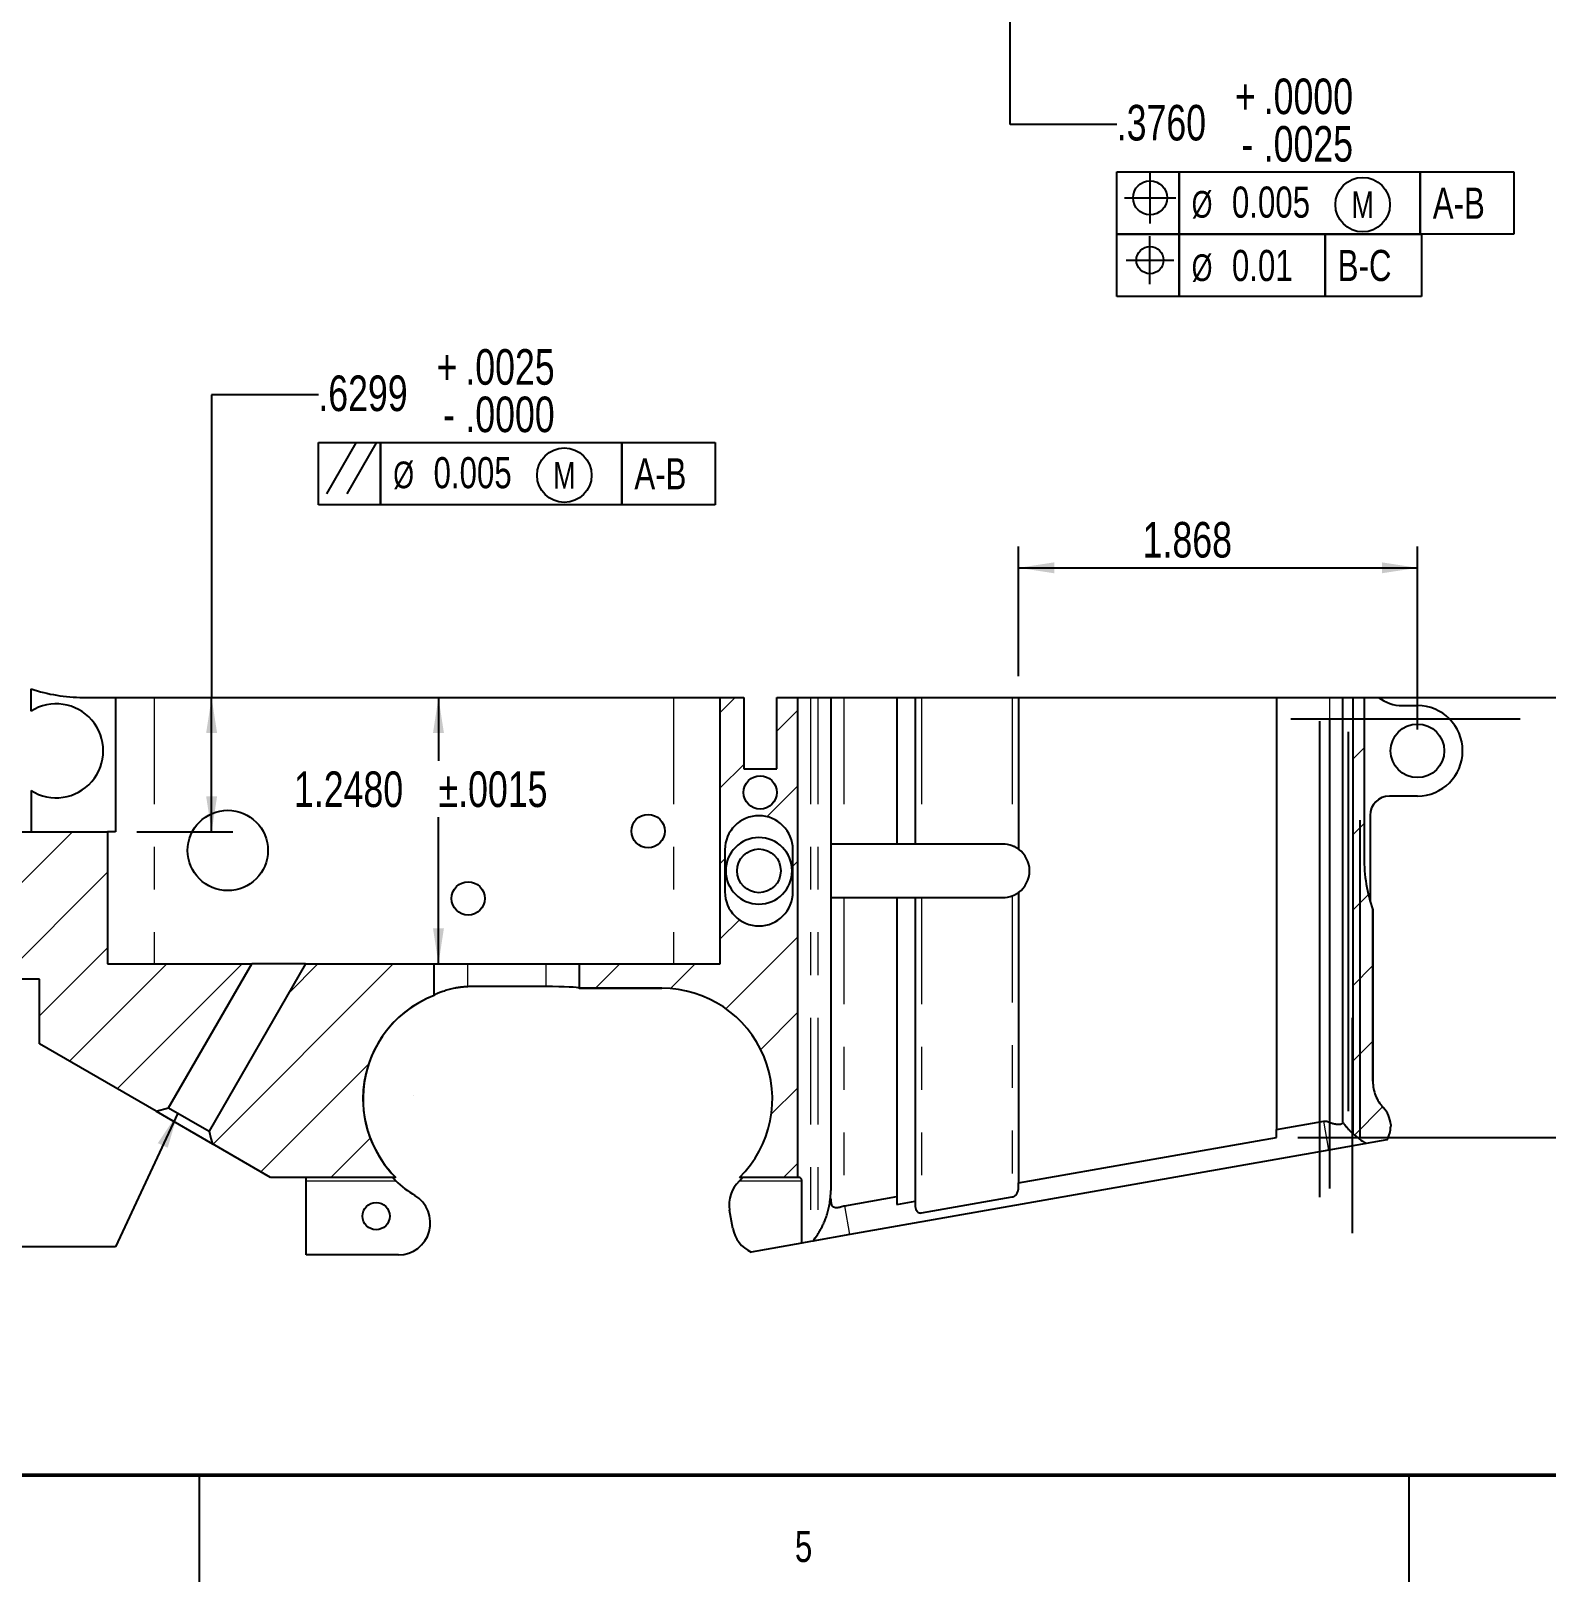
# Model space of a CAD drawing. Header units: inches. Extents: x 0.2 to 16.8, y 0.2 to 10.8.
# Drawn here: x 2.44 to 5.99, y 0.25 to 3.882 of the extents above; entities that cross this region are included whole.
import ezdxf

# ---------------------------------------------------------------- set-up
doc = ezdxf.new("R2010")
doc.units = ezdxf.units.IN
doc.header["$MEASUREMENT"] = 0
doc.linetypes.add('PHANTOM', pattern=[0.5, 0.25, -0.05, 0.05, -0.05, 0.05, -0.05])
doc.layers.add('FORMAT', color=7, linetype='Continuous')
doc.styles.add('SLDTEXTSTYLE0', font='TXT', dxfattribs={"width": 0.75})
doc.dimstyles.new('SLDDIMSTYLE11', dxfattribs={"dimtxt": 0.083333, "dimasz": 0.083333, "dimexe": 0, "dimexo": 0.0625, "dimgap": 0.020833, "dimtad": 0, "dimtih": 1, "dimtoh": 1, "dimdec": 3, "dimlfac": 2, "dimrnd": 1e-09, "dimzin": 12, "dimdsep": 46, "dimtxsty": 'SLDTEXTSTYLE0', "dimsah": 1, "dimcen": 0, "dimadec": 0, "dimazin": 3, "dimtfac": 1, "dimtdec": 3, "dimtofl": 0, "dimtmove": 0, "dimatfit": 3, "dimfxl": 1, "dimfrac": 2, "dimtolj": 1, "dimtzin": 12, "dimarcsym": 0})
doc.dimstyles.new('SLDDIMSTYLE17', dxfattribs={"dimtxt": 0.083333, "dimasz": 0.083333, "dimexe": 0, "dimexo": 0.0625, "dimgap": 0.020833, "dimtad": 2, "dimdec": 3, "dimlfac": 2, "dimrnd": 1e-09, "dimzin": 12, "dimdsep": 46, "dimtxsty": 'SLDTEXTSTYLE0', "dimsah": 1, "dimcen": 0.09, "dimadec": 0, "dimazin": 3, "dimtfac": 1, "dimtdec": 3, "dimtofl": 0, "dimtmove": 0, "dimatfit": 3, "dimfxl": 1, "dimfrac": 2, "dimtolj": 1, "dimtzin": 12, "dimarcsym": 0})
doc.dimstyles.new('SLDDIMSTYLE30', dxfattribs={"dimtxt": 0.083333, "dimasz": 0.083333, "dimexe": 0, "dimexo": 0.0625, "dimgap": 0.020833, "dimtad": 0, "dimtih": 1, "dimtoh": 1, "dimdec": 4, "dimlfac": 2, "dimrnd": 1e-09, "dimzin": 4, "dimdsep": 46, "dimtxsty": 'SLDTEXTSTYLE0', "dimsah": 1, "dimcen": 0.09, "dimadec": 0, "dimazin": 1, "dimtol": 1, "dimtm": 0.0025, "dimtfac": 1, "dimtdec": 4, "dimtmove": 0, "dimatfit": 0, "dimfxl": 1, "dimfrac": 2, "dimtolj": 1, "dimtzin": 4, "dimarcsym": 0})
doc.dimstyles.new('SLDDIMSTYLE32', dxfattribs={"dimtxt": 0.083333, "dimasz": 0.083333, "dimexe": 0, "dimexo": 0.0625, "dimgap": 0.020833, "dimtad": 2, "dimdec": 3, "dimlfac": 2, "dimrnd": 1e-09, "dimzin": 4, "dimdsep": 46, "dimtxsty": 'SLDTEXTSTYLE0', "dimsah": 1, "dimcen": 0.09, "dimadec": 0, "dimazin": 1, "dimtol": 1, "dimtp": 0.005, "dimtfac": 1, "dimtdec": 3, "dimtofl": 0, "dimtmove": 0, "dimatfit": 3, "dimfxl": 1, "dimfrac": 2, "dimtolj": 1, "dimtzin": 4, "dimarcsym": 0})
doc.dimstyles.new('SLDDIMSTYLE34', dxfattribs={"dimtxt": 0.083333, "dimasz": 0.083333, "dimexe": 0, "dimexo": 0.0625, "dimgap": 0.020833, "dimtad": 0, "dimtih": 1, "dimtoh": 1, "dimdec": 4, "dimlfac": 2, "dimrnd": 1e-09, "dimzin": 4, "dimdsep": 46, "dimtxsty": 'SLDTEXTSTYLE0', "dimsah": 1, "dimcen": 0.09, "dimadec": 0, "dimazin": 1, "dimtol": 1, "dimtp": 0.0015, "dimtm": 0.0015, "dimtfac": 1, "dimtdec": 4, "dimtofl": 0, "dimtmove": 0, "dimatfit": 3, "dimfxl": 1, "dimfrac": 2, "dimtolj": 1, "dimarcsym": 0})
doc.dimstyles.new('SLDDIMSTYLE36', dxfattribs={"dimtxt": 0.083333, "dimasz": 0.083333, "dimexe": 0, "dimexo": 0.0625, "dimgap": 0.020833, "dimtad": 0, "dimtih": 1, "dimtoh": 1, "dimdec": 4, "dimlfac": 2, "dimrnd": 1e-09, "dimzin": 12, "dimdsep": 46, "dimtxsty": 'SLDTEXTSTYLE0', "dimsah": 1, "dimcen": 0.09, "dimadec": 0, "dimazin": 3, "dimtol": 1, "dimtp": 0.0025, "dimtfac": 1, "dimtdec": 4, "dimtofl": 0, "dimtmove": 0, "dimatfit": 3, "dimfxl": 1, "dimfrac": 2, "dimtolj": 1, "dimtzin": 4, "dimarcsym": 0})

# ---------------------------------------------------------------- blocks, each defined once
blk = doc.blocks.new('_D_40')
at = {"layer": 'FORMAT'}
for p, q in [((4.7327, 4.1813), (4.7327, 4.3693)), ((4.7327, 3.663), (4.7327, 4.1813)), ((4.9827, 3.663), (4.7327, 3.663))]:
    blk.add_line(p, q, dxfattribs=at)
for points in [[(4.7327, 4.3693), (4.7199, 4.286), (4.7456, 4.286)], [(4.7327, 4.1813), (4.7456, 4.2647), (4.7199, 4.2647)]]:
    blk.add_solid(points, dxfattribs=at)
at = {"layer": 'FORMAT', "attachment_point": 1, "style": 'SLDTEXTSTYLE0'}
for s, insert, char_height in [('+', (5.2597, 3.7705), 0.0833), ('.0000', (5.327, 3.7705), 0.08333), ('.3760', (4.9827, 3.7088), 0.08333), ('.0025', (5.327, 3.6593), 0.08333), ('-', (5.2749, 3.6593), 0.0833)]:
    blk.add_mtext(s, dxfattribs=dict(at, insert=insert, char_height=char_height))
blk = doc.blocks.new('SW_SYMBOL_GTOL_POSI')
at = {"layer": 'FORMAT', "color": 0}
for p, q in [((29.5, -9.8), (29.5, 49.2)), ((0, 19.7), (59.1, 19.7))]:
    blk.add_line(p, q, dxfattribs=at)
blk.add_circle((29.5, 19.7), 19.7, dxfattribs=at)
blk = doc.blocks.new('SW_SYMBOL_CL_M')
at = {"layer": 'FORMAT', "color": 0}
blk.add_circle((31.5, 19.7), 31.5, dxfattribs=at)
at = {"layer": 'FORMAT', "color": 0, "insert": (31.5, 19.7), "char_height": 30.8, "attachment_point": 5, "style": 'SLDTEXTSTYLE0'}
blk.add_mtext('M', dxfattribs=at)
blk = doc.blocks.new('SW_SYMBOL_IGTOL_POSI')
at = {"layer": 'FORMAT', "color": 0}
for p, q in [((27.6, -7.9), (27.6, 47.2)), ((0, 19.7), (55.1, 19.7))]:
    blk.add_line(p, q, dxfattribs=at)
blk.add_circle((27.6, 19.7), 15.7, dxfattribs=at)
blk = doc.blocks.new('SW_GTOL_12')
at = {"layer": 'FORMAT', "color": 0}
for p, q in [((-0.0182, -0.0365), (-0.0182, 0.1094)), ((-0.0182, 0.1094), (0.1276, 0.1094)), ((0.1276, 0.1094), (0.1276, -0.0365)), ((0.1276, -0.0365), (0.1276, 0.1094)), ((0.1276, 0.1094), (0.6923, 0.1094)), ((0.6923, 0.1094), (0.6923, -0.0365)), ((0.6923, -0.0365), (0.6923, 0.1094)), ((0.6923, 0.1094), (0.9114, 0.1094)), ((0.9114, 0.1094), (0.9114, -0.0365)), ((0.1276, -0.0365), (-0.0182, -0.0365)), ((-0.0182, -0.1823), (-0.0182, -0.0365)), ((-0.0182, -0.0365), (0.1276, -0.0365)), ((0.6923, -0.0365), (0.1276, -0.0365)), ((0.1276, -0.0365), (0.1276, -0.1823)), ((0.1276, -0.1823), (0.1276, -0.0365)), ((0.1276, -0.0365), (0.4696, -0.0365)), ((0.4696, -0.0365), (0.4696, -0.1823)), ((0.4696, -0.1823), (0.4696, -0.0365)), ((0.4696, -0.0365), (0.6958, -0.0365)), ((0.9114, -0.0365), (0.6923, -0.0365)), ((0.6958, -0.0365), (0.6958, -0.1823)), ((0.1276, -0.1823), (-0.0182, -0.1823)), ((0.4696, -0.1823), (0.1276, -0.1823)), ((0.6958, -0.1823), (0.4696, -0.1823))]:
    blk.add_line(p, q, dxfattribs=at)
at = {"layer": 'FORMAT', "color": 0, "xscale": 0.0020277832, "yscale": 0.0020277832, "zscale": 0.0020277832}
for name, p in [('SW_SYMBOL_GTOL_POSI', (0, 0.0087)), ('SW_SYMBOL_CL_M', (0.4939, -0.0072)), ('SW_SYMBOL_IGTOL_POSI', (0.0036, -0.1372))]:
    blk.add_blockref(name, p, dxfattribs=at)
at = {"layer": 'FORMAT', "color": 0, "attachment_point": 1, "style": 'SLDTEXTSTYLE0'}
for s, insert, char_height in [('0.005', (0.2515, 0.0751), 0.07292), ('%%c', (0.1572, 0.0647), 0.0625), ('A-B', (0.7219, 0.0725), 0.07292), ('0.01', (0.2515, -0.0733), 0.07292), ('B-C', (0.4992, -0.0733), 0.07292), ('%%c', (0.1572, -0.0837), 0.0625)]:
    blk.add_mtext(s, dxfattribs=dict(at, insert=insert, char_height=char_height))
blk = doc.blocks.new('_D_44')
at = {"layer": 'FORMAT'}
for p, q in [((5.5312, 2.3213), (6.3015, 2.3213)), ((6.2515, 2.3213), (6.2515, 1.2911)), ((5.4072, 1.2911), (6.3015, 1.2911))]:
    blk.add_line(p, q, dxfattribs=at)
for points in [[(6.2515, 2.3213), (6.2387, 2.2379), (6.2643, 2.2379)], [(6.2515, 1.2911), (6.2643, 1.3745), (6.2387, 1.3745)]]:
    blk.add_solid(points, dxfattribs=at)
at = {"layer": 'FORMAT', "attachment_point": 1, "rotation": 90, "style": 'SLDTEXTSTYLE0'}
for s, insert, char_height in [('.005', (6.033, 2.0218), 0.08333), ('.000', (6.1441, 2.0218), 0.08333), ('+', (6.033, 1.9546), 0.0833), ('-', (6.1441, 1.9698), 0.0833), ('2.060', (6.0946, 1.6776), 0.08333)]:
    blk.add_mtext(s, dxfattribs=dict(at, insert=insert, char_height=char_height))
blk = doc.blocks.new('_D_45')
at = {"layer": 'FORMAT'}
for p, q in [((4.7529, 2.3713), (4.7529, 2.6748)), ((5.6869, 2.2463), (5.6869, 2.6748)), ((4.7529, 2.6248), (5.6869, 2.6248))]:
    blk.add_line(p, q, dxfattribs=at)
for points in [[(4.7529, 2.6248), (4.8362, 2.612), (4.8362, 2.6376)], [(5.6869, 2.6248), (5.6036, 2.6376), (5.6036, 2.612)]]:
    blk.add_solid(points, dxfattribs=at)
at = {"layer": 'FORMAT', "insert": (5.0435, 2.7322), "char_height": 0.08333, "attachment_point": 1, "style": 'SLDTEXTSTYLE0'}
blk.add_mtext('1.868', dxfattribs=at)
blk = doc.blocks.new('_D_47')
at = {"layer": 'FORMAT'}
for p, q in [((3.3941, 2.3213), (3.3941, 2.173)), ((3.3941, 1.6973), (3.3941, 2.0406))]:
    blk.add_line(p, q, dxfattribs=at)
for points in [[(3.3941, 2.3213), (3.3813, 2.2379), (3.4069, 2.2379)], [(3.3941, 1.6973), (3.4069, 1.7806), (3.3813, 1.7806)]]:
    blk.add_solid(points, dxfattribs=at)
at = {"layer": 'FORMAT', "char_height": 0.08333, "attachment_point": 1, "style": 'SLDTEXTSTYLE0'}
for s, insert in [('1.2480', (3.0558, 2.148)), ('±.0015', (3.3944, 2.148))]:
    blk.add_mtext(s, dxfattribs=dict(at, insert=insert))
blk = doc.blocks.new('_D_49')
at = {"layer": 'FORMAT'}
for p, q in [((3.1128, 3.0295), (2.8628, 3.0295)), ((2.8628, 3.0295), (2.8628, 2.3213)), ((2.8628, 2.0063), (2.8628, 2.3213)), ((2.6876, 2.0063), (2.9128, 2.0063))]:
    blk.add_line(p, q, dxfattribs=at)
for points in [[(2.8628, 2.3213), (2.85, 2.2379), (2.8756, 2.2379)], [(2.8628, 2.0063), (2.8756, 2.0896), (2.85, 2.0896)]]:
    blk.add_solid(points, dxfattribs=at)
at = {"layer": 'FORMAT', "attachment_point": 1, "style": 'SLDTEXTSTYLE0'}
for s, insert, char_height in [('+', (3.3898, 3.1369), 0.0833), ('.0025', (3.4571, 3.1369), 0.08333), ('.6299', (3.1128, 3.0752), 0.08333), ('.0000', (3.4571, 3.0258), 0.08333), ('-', (3.405, 3.0258), 0.0833)]:
    blk.add_mtext(s, dxfattribs=dict(at, insert=insert, char_height=char_height))
blk = doc.blocks.new('SW_SYMBOL_HOLE_DEPTH')
at = {"layer": 'FORMAT', "color": 0}
for p, q in [((0, 34.4), (31.5, 34.4)), ((15.7, 34.4), (15.7, 3)), ((3.9, 21.9), (15.7, 3)), ((27.6, 21.9), (15.7, 3))]:
    blk.add_line(p, q, dxfattribs=at)
blk = doc.blocks.new('SW_SYMBOL_HOLE_SINK')
at = {"layer": 'FORMAT', "color": 0}
for p, q in [((0, 34.4), (31.5, 3)), ((31.5, 3), (63, 34.4))]:
    blk.add_line(p, q, dxfattribs=at)
blk = doc.blocks.new('_D_50')
at = {"layer": 'FORMAT'}
for p, q in [((2.7836, 1.3477), (2.6376, 1.0351)), ((2.6376, 1.0351), (2.1678, 1.0351))]:
    blk.add_line(p, q, dxfattribs=at)
blk.add_solid([(2.7836, 1.3477), (2.7367, 1.2776), (2.76, 1.2668)], dxfattribs=at)
at = {"layer": 'FORMAT', "xscale": 0.0027037109, "yscale": 0.0027037109, "zscale": 0.0027037109}
for name, p in [('SW_SYMBOL_HOLE_DEPTH', (1.74, 0.9804)), ('SW_SYMBOL_HOLE_SINK', (0.8562, 0.848))]:
    blk.add_blockref(name, p, dxfattribs=at)
at = {"layer": 'FORMAT', "attachment_point": 1, "style": 'SLDTEXTSTYLE0'}
for s, insert, char_height in [('%%c', (1.1654, 1.2087), 0.08333), ('.214 THRU ALL', (1.3224, 1.2087), 0.083333), ('1/4-28 UNF', (1.1073, 1.0763), 0.08333), ('.500', (1.8904, 1.0763), 0.08333), ('%%c', (1.0813, 0.9439), 0.08333), ('.305 X 90°, NEAR SIDE', (1.2384, 0.9439), 0.083333)]:
    blk.add_mtext(s, dxfattribs=dict(at, insert=insert, char_height=char_height))
blk = doc.blocks.new('SW_SYMBOL_GTOL_PARA')
at = {"layer": 'FORMAT', "color": 0}
for p, q in [((0, -9.8), (34.1, 49.2)), ((23.6, -9.8), (57.7, 49.2))]:
    blk.add_line(p, q, dxfattribs=at)
blk = doc.blocks.new('SW_GTOL_14')
at = {"layer": 'FORMAT', "color": 0}
for p, q in [((-0.0195, -0.0365), (-0.0195, 0.1094)), ((-0.0195, 0.1094), (0.1264, 0.1094)), ((0.1264, 0.1094), (0.1264, -0.0365)), ((0.1264, -0.0365), (0.1264, 0.1094)), ((0.1264, 0.1094), (0.691, 0.1094)), ((0.691, 0.1094), (0.691, -0.0365)), ((0.691, -0.0365), (0.691, 0.1094)), ((0.691, 0.1094), (0.9102, 0.1094)), ((0.9102, 0.1094), (0.9102, -0.0365)), ((0.1264, -0.0365), (-0.0195, -0.0365)), ((0.691, -0.0365), (0.1264, -0.0365)), ((0.9102, -0.0365), (0.691, -0.0365))]:
    blk.add_line(p, q, dxfattribs=at)
at = {"layer": 'FORMAT', "color": 0, "xscale": 0.0020277832, "yscale": 0.0020277832, "zscale": 0.0020277832}
for name, p in [('SW_SYMBOL_GTOL_PARA', (0, 0.0087)), ('SW_SYMBOL_CL_M', (0.4927, -0.0072))]:
    blk.add_blockref(name, p, dxfattribs=at)
at = {"layer": 'FORMAT', "color": 0, "attachment_point": 1, "style": 'SLDTEXTSTYLE0'}
for s, insert, char_height in [('0.005', (0.2503, 0.0751), 0.07292), ('%%c', (0.1559, 0.0647), 0.0625), ('A-B', (0.7206, 0.0725), 0.07292)]:
    blk.add_mtext(s, dxfattribs=dict(at, insert=insert, char_height=char_height))

msp = doc.modelspace()

# ---------------------------------------------------------------- hatches: boundary and pattern name
at = {"layer": 'FORMAT', "linetype": 'Continuous', "lineweight": 18}
h = msp.add_hatch(dxfattribs=at)
h.set_pattern_fill('ANSI31', color=256, style=0)
edge = h.paths.add_edge_path(flags=0)
edge.add_line((2.034948, 2.260741), (2.035342, 2.260741))
edge.add_spline(control_points=[(2.035342, 2.260741), (2.039708, 2.253474), (2.044074, 2.246207), (2.048441, 2.23894), (2.05838, 2.222398), (2.068319, 2.205855), (2.078258, 2.189313), (2.083395, 2.180763), (2.088532, 2.172213), (2.093667, 2.163663), (2.096322, 2.159244), (2.098976, 2.154824), (2.101629, 2.150403), (2.103, 2.148118), (2.104372, 2.145832), (2.105739, 2.143544), (2.106447, 2.142359), (2.107155, 2.141174), (2.107856, 2.139985), (2.10822, 2.139367), (2.108584, 2.138748), (2.108934, 2.138121), (2.10912, 2.137789), (2.109304, 2.137456), (2.109461, 2.13711), (2.109512, 2.136999), (2.10956, 2.136886), (2.1096, 2.136771)], knot_values=[0.01540988, 0.01540988, 0.01540988, 0.01540988, 0.01670194, 0.01670194, 0.01670194, 0.01964304, 0.01964304, 0.01964304, 0.0211631, 0.0211631, 0.0211631, 0.02194878, 0.02194878, 0.02194878, 0.02235503, 0.02235503, 0.02235503, 0.02256535, 0.02256535, 0.02256535, 0.02267476, 0.02267476, 0.02267476, 0.02273273, 0.02273273, 0.02273273, 0.02275133, 0.02275133, 0.02275133, 0.02275133], weights=[1, 1, 1, 1, 1, 1, 1, 1, 1, 1, 1, 1, 1, 1, 1, 1, 1, 1, 1, 1, 1, 1, 1, 1, 1, 1, 1, 1], degree=3, periodic=0)
edge.add_spline(control_points=[(2.1096, 2.136771), (2.10963, 2.136686), (2.109655, 2.136598), (2.109674, 2.136509), (2.109706, 2.136355), (2.109711, 2.136192), (2.109687, 2.136036), (2.109643, 2.13575), (2.10952, 2.135478), (2.109393, 2.135217), (2.108831, 2.134056), (2.108139, 2.132963), (2.107482, 2.131853), (2.104859, 2.127424), (2.102199, 2.123017), (2.09955, 2.118604), (2.088953, 2.100952), (2.078346, 2.083305), (2.067742, 2.065656), (2.056942, 2.047681), (2.046142, 2.029705), (2.035342, 2.01173)], knot_values=[0.02275133, 0.02275133, 0.02275133, 0.02275133, 0.02276518, 0.02276518, 0.02276518, 0.02278941, 0.02278941, 0.02278941, 0.02283412, 0.02283412, 0.02283412, 0.02303206, 0.02303206, 0.02303206, 0.02382199, 0.02382199, 0.02382199, 0.02698169, 0.02698169, 0.02698169, 0.03019992, 0.03019992, 0.03019992, 0.03019992], weights=[1, 1, 1, 1, 1, 1, 1, 1, 1, 1, 1, 1, 1, 1, 1, 1, 1, 1, 1, 1, 1, 1], degree=3, periodic=0)
edge.add_line((2.035342, 2.01173), (2.034948, 2.01173))
edge.add_line((2.034948, 2.01173), (2.034948, 2.010488))
edge.add_line((2.034948, 2.010488), (1.947448, 2.010488))
edge.add_spline(control_points=[(1.947448, 2.010488), (1.943281, 2.006321), (1.939114, 2.002154), (1.934948, 1.997988)], knot_values=[0.03086857, 0.03086857, 0.03086857, 0.03086857, 0.03176831, 0.03176831, 0.03176831, 0.03176831], weights=[1, 1, 1, 1], degree=3, periodic=0)
edge.add_line((1.934948, 1.997988), (1.934948, 1.940371))
edge.add_line((1.934948, 1.940371), (1.987029, 1.940371))
edge.add_arc((1.987029, 1.56537), 0.375001, 14.904987, 90, ccw=False)
edge.add_line((2.349413, 1.661826), (2.459554, 1.661826))
edge.add_line((2.459554, 1.661826), (2.459554, 1.509819))
edge.add_line((2.459554, 1.509819), (2.732619, 1.352165))
edge.add_spline(control_points=[(2.732619, 1.352165), (2.742466, 1.354803), (2.752313, 1.357441), (2.76216, 1.360079)], knot_values=[0.00494214, 0.00494214, 0.00494214, 0.00494214, 0.00649571, 0.00649571, 0.00649571, 0.00649571], weights=[1, 1, 1, 1], degree=3, periodic=0)
edge.add_line((2.76216, 1.360079), (2.956831, 1.697259))
edge.add_line((2.956831, 1.697259), (2.619003, 1.697259))
edge.add_line((2.619003, 1.697259), (2.619003, 2.006314))
edge.add_line((2.619003, 2.006314), (2.298137, 2.006314))
edge.add_line((2.298137, 2.006314), (2.298137, 2.354987))
edge.add_line((2.298137, 2.354987), (2.281445, 2.354987))
edge.add_line((2.281445, 2.354987), (2.24367, 1.995562))
edge.add_spline(control_points=[(2.24367, 1.995562), (2.23765, 1.992882), (2.231629, 1.990201), (2.225608, 1.987521), (2.217318, 1.983831), (2.209027, 1.98014), (2.200737, 1.976451), (2.196637, 1.974627), (2.192537, 1.972803), (2.188437, 1.970982), (2.186408, 1.970081), (2.184379, 1.969179), (2.182347, 1.968284), (2.181339, 1.96784), (2.180332, 1.967396), (2.179319, 1.966964), (2.178812, 1.966748), (2.178304, 1.966531), (2.177787, 1.966338), (2.177528, 1.966241), (2.177265, 1.966148), (2.176994, 1.96609), (2.176822, 1.966053), (2.176641, 1.966033), (2.176465, 1.966052), (2.176289, 1.966072), (2.176116, 1.96613), (2.175954, 1.966204), (2.175271, 1.966515), (2.174669, 1.966981), (2.174054, 1.967412), (2.171618, 1.969116), (2.169222, 1.970877), (2.166815, 1.972621), (2.157187, 1.979599), (2.14757, 1.986592), (2.137949, 1.993581), (2.130925, 1.998683), (2.123901, 2.003786), (2.116878, 2.008889)], knot_values=[0.00745075, 0.00745075, 0.00745075, 0.00745075, 0.00845515, 0.00845515, 0.00845515, 0.0098381, 0.0098381, 0.0098381, 0.01052193, 0.01052193, 0.01052193, 0.01086027, 0.01086027, 0.01086027, 0.01102808, 0.01102808, 0.01102808, 0.01111214, 0.01111214, 0.01111214, 0.01115441, 0.01115441, 0.01115441, 0.01118152, 0.01118152, 0.01118152, 0.01120879, 0.01120879, 0.01120879, 0.01132392, 0.01132392, 0.01132392, 0.01177962, 0.01177962, 0.01177962, 0.01360224, 0.01360224, 0.01360224, 0.01493297, 0.01493297, 0.01493297, 0.01493297], weights=[1, 1, 1, 1, 1, 1, 1, 1, 1, 1, 1, 1, 1, 1, 1, 1, 1, 1, 1, 1, 1, 1, 1, 1, 1, 1, 1, 1, 1, 1, 1, 1, 1, 1, 1, 1, 1, 1, 1, 1], degree=3, periodic=0)
edge.add_line((2.116878, 2.008889), (2.153254, 2.354987))
edge.add_line((2.153254, 2.354987), (1.934948, 2.354987))
edge.add_line((1.934948, 2.354987), (1.934948, 2.274484))
edge.add_spline(control_points=[(1.934948, 2.274484), (1.939114, 2.270317), (1.943281, 2.26615), (1.947448, 2.261983)], knot_values=[0.01193109, 0.01193109, 0.01193109, 0.01193109, 0.01282912, 0.01282912, 0.01282912, 0.01282912], weights=[1, 1, 1, 1], degree=3, periodic=0)
edge.add_line((1.947448, 2.261983), (2.034948, 2.261983))
edge.add_line((2.034948, 2.261983), (2.034948, 2.260741))
h = msp.add_hatch(dxfattribs=at)
h.set_pattern_fill('ANSI31', color=256, style=0)
edge = h.paths.add_edge_path(flags=0)
edge.add_line((4.10916, 2.153952), (4.10916, 2.321275))
edge.add_line((4.10916, 2.321275), (4.054042, 2.321275))
edge.add_line((4.054042, 2.321275), (4.054042, 1.697259))
edge.add_line((4.054042, 1.697259), (3.723527, 1.697259))
edge.add_line((3.723527, 1.697259), (3.723527, 1.640259))
edge.add_line((3.723527, 1.640259), (3.917231, 1.640259))
edge.add_arc((3.917231, 1.381314), 0.258945, -45.299188, 90, ccw=False)
edge.add_line((4.099374, 1.197259), (4.235145, 1.197259))
edge.add_line((4.235145, 1.197259), (4.235145, 2.321275))
edge.add_line((4.235145, 2.321275), (4.186916, 2.321275))
edge.add_line((4.186916, 2.321275), (4.186916, 2.153952))
edge.add_line((4.186916, 2.153952), (4.10916, 2.153952))
edge = h.paths.add_edge_path(flags=0)
edge.add_line((4.064869, 1.866059), (4.064869, 1.964484))
edge.add_arc((4.144593, 1.964484), 0.079724, 0, 180, ccw=False)
edge.add_line((4.224318, 1.964484), (4.224318, 1.866059))
edge.add_arc((4.144593, 1.866059), 0.079724, -180, 0, ccw=False)
edge = h.paths.add_edge_path(flags=0)
edge.add_arc((4.147546, 2.098834), 0.039, 0, 360)
h = msp.add_hatch(dxfattribs=at)
h.set_pattern_fill('ANSI31', color=256, style=0)
edge = h.paths.add_edge_path(flags=0)
edge.add_line((5.561916, 2.321275), (5.535338, 2.321275))
edge.add_line((5.535338, 2.321275), (5.535338, 1.300173))
edge.add_arc((5.663078, 1.438099), 0.187992, 227.195485, 239.206833)
edge.add_line((5.566838, 1.276609), (5.61511, 1.285121))
edge.add_arc((5.561916, 1.317609), 0.06233, 328.585694, 360)
edge.add_line((5.624246, 1.317609), (5.624246, 1.321544))
edge.add_arc((5.561916, 1.317609), 0.062454, 3.61258, 43.565629)
edge.add_spline(control_points=[(5.60717, 1.360651), (5.603627, 1.364376), (5.600409, 1.368434), (5.597573, 1.372721), (5.594818, 1.376885), (5.592402, 1.381295), (5.590368, 1.385856), (5.586925, 1.393578), (5.58453, 1.401859), (5.583354, 1.410232), (5.582789, 1.414252), (5.582499, 1.418321), (5.582499, 1.42238)], knot_values=[0, 0, 0, 0, 0.0007833, 0.0007833, 0.0007833, 0.00154409, 0.00154409, 0.00154409, 0.00284033, 0.00284033, 0.00284033, 0.00345813, 0.00345813, 0.00345813, 0.00345813], weights=[1, 1, 1, 1, 1, 1, 1, 1, 1, 1, 1, 1, 1], degree=3, periodic=0)
edge.add_line((5.582499, 1.42238), (5.582499, 1.823745))
edge.add_arc((5.936916, 1.946275), 0.375, 180, 199.071389, ccw=False)
edge.add_line((5.561916, 1.946275), (5.561916, 2.321275))
h = msp.add_hatch(dxfattribs=at)
h.set_pattern_fill('ANSI31', color=256, style=0)
edge = h.paths.add_edge_path(flags=0)
edge.add_arc((3.476286, 1.381314), 0.258945, 110.886697, 225.299188, ccw=False)
edge.add_line((3.383967, 1.623243), (3.383967, 1.697259))
edge.add_line((3.383967, 1.697259), (3.082972, 1.697259))
edge.add_line((3.082972, 1.697259), (2.856766, 1.305458))
edge.add_spline(control_points=[(2.856766, 1.305458), (2.858281, 1.299803), (2.859797, 1.294149), (2.861312, 1.288494), (2.862435, 1.284302), (2.863559, 1.28011), (2.864682, 1.275919)], knot_values=[0.01430605, 0.01430605, 0.01430605, 0.01430605, 0.01520001, 0.01520001, 0.01520001, 0.01586267, 0.01586267, 0.01586267, 0.01586267], weights=[1, 1, 1, 1, 1, 1, 1], degree=3, periodic=0)
edge.add_line((2.864682, 1.275919), (3.000924, 1.197259))
edge.add_line((3.000924, 1.197259), (3.294144, 1.197259))

# ---------------------------------------------------------------- linework, layer by layer
at = {"color": 7, "linetype": 'Continuous', "lineweight": 25}
for p, q in [((2.439809, 2.289041), (2.439809, 2.341712)), ((2.561916, 2.321275), (2.637634, 2.321275)), ((2.637634, 2.321275), (2.637634, 2.006314)), ((2.637634, 2.321275), (2.728255, 2.321275)), ((2.728255, 2.321275), (3.94479, 2.321275)), ((3.94479, 2.321275), (4.054042, 2.321275)), ((4.054042, 1.697259), (4.054042, 2.321275)), ((4.054042, 2.321275), (4.10916, 2.321275)), ((4.10916, 2.321275), (4.10916, 2.153952)), ((4.186916, 2.153952), (4.186916, 2.321275)), ((4.186916, 2.321275), (4.235145, 2.321275)), ((4.235145, 2.321275), (4.235145, 1.197259)), ((4.235145, 2.321275), (4.265656, 2.321275)), ((4.265656, 2.321275), (4.282389, 2.321275)), ((4.282389, 2.321275), (4.312901, 2.321275)), ((4.312901, 2.321275), (4.312901, 1.166878)), ((4.312901, 2.321275), (4.343412, 2.321275)), ((4.343412, 2.321275), (4.467428, 2.321275)), ((4.467428, 2.321275), (4.467428, 1.977771)), ((4.467428, 2.321275), (4.510735, 2.321275)), ((4.510735, 2.321275), (4.510735, 1.977771)), ((4.510735, 2.321275), (4.525499, 2.321275)), ((4.525499, 2.321275), (4.738097, 2.321275)), ((4.738097, 2.321275), (4.752861, 2.321275)), ((4.752861, 2.321275), (4.752861, 1.965709)), ((4.752861, 2.321275), (5.357192, 2.321275)), ((5.357192, 2.321275), (5.357192, 1.309504)), ((5.357192, 2.321275), (5.481208, 2.321275)), ((5.481208, 2.321275), (5.511719, 2.321275)), ((5.511719, 2.321275), (5.511719, 1.326602)), ((5.511719, 2.321275), (5.535338, 2.321275)), ((5.535338, 2.321275), (5.535338, 1.300173)), ((5.535338, 2.321275), (5.561916, 2.321275)), ((5.561916, 2.321275), (5.561916, 1.946275)), ((5.561916, 2.321275), (5.596097, 2.321275)), ((5.651433, 2.302164), (5.686916, 2.302164)), ((4.10916, 2.153952), (4.186916, 2.153952)), ((2.439809, 2.10351), (2.439809, 2.006314)), ((5.686916, 2.090386), (5.621253, 2.090386)), ((5.575998, 2.045166), (5.575998, 1.844475)), ((2.298137, 2.006314), (2.619003, 2.006314)), ((2.619003, 2.006314), (2.619003, 1.697259)), ((2.637634, 2.006314), (2.619003, 2.006314)), ((4.064869, 1.964484), (4.064869, 1.866059)), ((4.224318, 1.866059), (4.224318, 1.964484)), ((4.343412, 1.977771), (4.312901, 1.977771)), ((4.467428, 1.977771), (4.343412, 1.977771)), ((4.510735, 1.977771), (4.467428, 1.977771)), ((4.525499, 1.977771), (4.510735, 1.977771)), ((4.715952, 1.977771), (4.525499, 1.977771)), ((4.312901, 1.852771), (4.343412, 1.852771)), ((4.343412, 1.852771), (4.467428, 1.852771)), ((4.467428, 1.852771), (4.467428, 1.152614)), ((4.467428, 1.852771), (4.510735, 1.852771)), ((4.510735, 1.852771), (4.510735, 1.141884)), ((4.510735, 1.852771), (4.525499, 1.852771)), ((4.525499, 1.852771), (4.715952, 1.852771)), ((4.752861, 1.864834), (4.752861, 1.184578)), ((5.582499, 1.823745), (5.582499, 1.42238)), ((5.582505, 1.823727), (5.582499, 1.823745)), ((5.582509, 1.422377), (5.582509, 1.823835)), ((2.619003, 1.697259), (2.956831, 1.697259)), ((2.76216, 1.360079), (2.956831, 1.697259)), ((3.082972, 1.697259), (2.856766, 1.305458)), ((3.082978, 1.697259), (2.956825, 1.697259)), ((3.082972, 1.697259), (3.383967, 1.697259)), ((3.383967, 1.697259), (3.461719, 1.697259)), ((3.383967, 1.623243), (3.383967, 1.697259)), ((3.461719, 1.697259), (3.645775, 1.697259)), ((3.645775, 1.697259), (3.723527, 1.697259)), ((3.723527, 1.697259), (3.723527, 1.640259)), ((3.723527, 1.697259), (4.054042, 1.697259)), ((2.459554, 1.661826), (2.349413, 1.661826)), ((2.459554, 1.509819), (2.459554, 1.661826)), ((3.645775, 1.644284), (3.476286, 1.644284)), ((3.723527, 1.640259), (3.723515, 1.64029)), ((3.917231, 1.640259), (3.723527, 1.640259)), ((3.723527, 1.640259), (3.72353, 1.64025)), ((3.72353, 1.64025), (3.917231, 1.64025)), ((3.917231, 1.64025), (3.917231, 1.640259)), ((3.383979, 1.623281), (3.383964, 1.623232)), ((2.732619, 1.352165), (2.459554, 1.509819)), ((2.732619, 1.352165), (2.76216, 1.360079)), ((2.732619, 1.352165), (2.864682, 1.275919)), ((2.762155, 1.360082), (2.856766, 1.305458)), ((5.357192, 1.309504), (5.467654, 1.328981)), ((5.357192, 1.291138), (5.357192, 1.309504)), ((5.624246, 1.321544), (5.624246, 1.317609)), ((3.000924, 1.197259), (2.864682, 1.275919)), ((4.752861, 1.184578), (5.357192, 1.291138)), ((5.566838, 1.276609), (5.479601, 1.261227)), ((5.61511, 1.285121), (5.566838, 1.276609)), ((5.479601, 1.261227), (4.357815, 1.063426)), ((3.294144, 1.197259), (3.000924, 1.197259)), ((3.084554, 1.189385), (3.084554, 1.197259)), ((3.084554, 1.016039), (3.084554, 1.189385)), ((4.235145, 1.197259), (4.099374, 1.197259)), ((4.238954, 1.197259), (4.235145, 1.197259)), ((4.245199, 1.043569), (4.245199, 1.189385)), ((4.752861, 1.174565), (4.752861, 1.184578)), ((4.345868, 1.13118), (4.467428, 1.152614)), ((4.467428, 1.152614), (4.467428, 1.134248)), ((4.467428, 1.134248), (4.510735, 1.141884)), ((4.510735, 1.141884), (4.510735, 1.131871)), ((4.525499, 1.114183), (4.738097, 1.15167)), ((4.083606, 1.07795), (4.076033, 1.120898)), ((4.357815, 1.063426), (4.270578, 1.048044)), ((4.245199, 1.043569), (4.126602, 1.022657)), ((4.265656, 1.047176), (4.245199, 1.043569)), ((4.270578, 1.048044), (4.265656, 1.047176)), ((3.300218, 1.016039), (3.084554, 1.016039)), ((2.833333, 0.5), (2.833333, 0.25)), ((5.666667, 0.5), (5.666667, 0.25))]:
    msp.add_line(p, q, dxfattribs=at)
at = {"color": 8, "linetype": 'PHANTOM', "lineweight": 18}
for p, q in [((2.728255, 2.321275), (2.728255, 1.697259)), ((3.94479, 2.321275), (3.94479, 1.697259)), ((4.265656, 2.321275), (4.265656, 1.047176)), ((4.282389, 2.321275), (4.282389, 1.064208)), ((4.343412, 2.321275), (4.343412, 1.977771)), ((4.525499, 2.321275), (4.525499, 1.977771)), ((4.738097, 2.321275), (4.738097, 1.973716)), ((5.481208, 2.321275), (5.481208, 1.326506)), ((4.343412, 1.852771), (4.343412, 1.130549)), ((4.525499, 1.852771), (4.525499, 1.114183)), ((4.738097, 1.856826), (4.738097, 1.15167)), ((3.461719, 1.697259), (3.461719, 1.64388)), ((3.645775, 1.697259), (3.645775, 1.644284)), ((5.582509, 1.422377), (5.582499, 1.42238)), ((5.479601, 1.261227), (5.467654, 1.328981)), ((3.084554, 1.189385), (3.294076, 1.189385)), ((4.099442, 1.189385), (4.245199, 1.189385)), ((4.357815, 1.063426), (4.345868, 1.13118))]:
    msp.add_line(p, q, dxfattribs=at)
at = {"color": 7, "linetype": 'Continuous', "lineweight": 50}
msp.add_line((16.5, 0.5), (0.5, 0.5), dxfattribs=at)
at = {"color": 7, "linetype": 'Continuous', "lineweight": 25, "flags": 128}
msp.add_lwpolyline([(2.856766, 1.305458), (2.861312, 1.288494), (2.864682, 1.275919)], dxfattribs=at)
at = {"color": 7, "linetype": 'Continuous', "lineweight": 25}
for centre, radius in [((5.686916, 2.196275), 0.06275), ((4.147546, 2.098834), 0.039), ((2.900696, 1.963007), 0.094), ((3.884948, 2.008283), 0.039), ((4.144593, 1.915271), 0.051181), ((3.463688, 1.850803), 0.039), ((3.24794, 1.106708), 0.031875)]:
    msp.add_circle(centre, radius, dxfattribs=at)
for centre, radius, start, end in [((2.561916, 2.696275), 0.375, 250.996947, 270), ((2.498924, 2.196275), 0.11, 237.49267, 122.50733), ((5.686916, 2.196275), 0.105889, 270, 90), ((4.144593, 1.964484), 0.079724, 0, 180), ((4.144593, 1.915271), 0.077756, 90, 0), ((4.144593, 1.915271), 0.077756, 0, 90), ((4.715952, 1.915271), 0.0625, 69.247569, 90), ((4.715952, 1.915271), 0.0625, 306.196131, 53.803869), ((5.936916, 1.946275), 0.375, 180, 199.071389), ((4.144593, 1.866059), 0.079724, 180, 0), ((4.715952, 1.915271), 0.0625, 270, 290.752431), ((3.476286, 1.381314), 0.26297, 90, 93.175466), ((3.917231, 1.381314), 0.258945, 314.700812, 90), ((3.917231, 1.381314), 0.258935, 314.698683, 90), ((3.476286, 1.381314), 0.258945, 110.886697, 225.299188), ((3.476286, 1.381314), 0.258935, 110.888358, 180), ((3.476286, 1.381314), 0.258935, 180, 225.301317), ((5.561916, 1.317609), 0.062454, 3.61258, 43.565629), ((5.561916, 1.317609), 0.062457, 3.612428, 43.562968), ((5.561916, 1.317609), 0.06233, 328.585694, 0), ((5.561916, 1.317609), 0.062333, 328.588216, 0), ((5.663078, 1.438099), 0.187992, 227.195485, 239.206833), ((3.476286, 1.381314), 0.264646, 226.487953, 238.767741), ((4.149816, 1.133908), 0.074921, 133.231278, 190), ((3.300218, 1.09096), 0.074921, 270, 58.767741), ((4.157389, 1.09096), 0.074921, 190, 245.737221), ((4.124908, 1.166878), 0.187992, 320.793167, 326.897652)]:
    msp.add_arc(centre, radius, start, end, dxfattribs=at)
for centre, major_axis, ratio, start_param, end_param in [((5.621336, 2.045083), (0.037752, -0.025155), 0.99802286, 2.15947801, 3.72844784), ((3.645775, 1.640209), (0.077756, 0), 0.05240778, 0.01987572, 1.57079633), ((3.917247, 1.381298), (0.192302, 0.181801), 0.99995695, 4.70958263, 4.71448318)]:
    msp.add_ellipse(centre, major_axis=major_axis, ratio=ratio, start_param=start_param, end_param=end_param, dxfattribs=at)
for points in [[(5.596097, 2.321275), (5.611761, 2.309044), (5.631557, 2.302164), (5.651433, 2.302164)], [(4.343412, 1.130549), (4.344234, 1.130828), (4.345061, 1.131038), (4.345868, 1.13118)]]:
    msp.add_open_spline(points, degree=3, dxfattribs=at)
for points, knots in [([(4.752861, 1.965709), (4.752846, 1.96572), (4.752817, 1.965741), (4.752577, 1.965916), (4.752193, 1.966192), (4.75149, 1.966688), (4.750294, 1.967503), (4.748427, 1.968689), (4.746203, 1.969985), (4.743686, 1.971304), (4.740966, 1.972582), (4.739048, 1.97334), (4.738097, 1.973716)], [0, 0, 0, 0, 0.06152724, 0.12285809, 0.18495215, 0.24873454, 0.37114476, 0.49776249, 0.62354015, 0.74975964, 0.87593365, 1, 1, 1, 1]), ([(4.738097, 1.856826), (4.738574, 1.857011), (4.739527, 1.85738), (4.740932, 1.857974), (4.742314, 1.858596), (4.744101, 1.859454), (4.746203, 1.860557), (4.748426, 1.861852), (4.750296, 1.863041), (4.751719, 1.86401), (4.752682, 1.864702), (4.752802, 1.86479), (4.752861, 1.864834)], [0, 0, 0, 0, 0.06207531, 0.12420326, 0.18686961, 0.25054779, 0.37675356, 0.50259755, 0.62920184, 0.75167736, 0.87733779, 1, 1, 1, 1]), ([(3.461719, 1.64388), (3.46045, 1.643804), (3.457917, 1.643651), (3.454137, 1.64334), (3.450388, 1.642973), (3.446671, 1.642545), (3.442988, 1.642057), (3.439338, 1.641512), (3.435724, 1.64091), (3.428668, 1.639614), (3.418604, 1.637322), (3.40695, 1.633872), (3.397277, 1.630356), (3.391206, 1.627699), (3.387611, 1.625892), (3.385628, 1.62475), (3.384338, 1.623844), (3.384099, 1.623469), (3.383979, 1.623281)], [0, 0, 0, 0, 0.03116081, 0.06218659, 0.09314893, 0.12411991, 0.15517161, 0.18637556, 0.21780232, 0.24952099, 0.37420005, 0.50010624, 0.62499205, 0.74920891, 0.81285047, 0.87542183, 0.93758261, 1, 1, 1, 1]), ([(5.582499, 1.42238), (5.582499, 1.416686), (5.58307, 1.410994), (5.58525, 1.399886), (5.58685, 1.394478), (5.591051, 1.383951), (5.593647, 1.378864), (5.599753, 1.369268), (5.603245, 1.364778), (5.60717, 1.360651)], [0, 0, 0, 0, 0.25, 0.25, 0.5, 0.5, 0.75, 0.75, 1, 1, 1, 1]), ([(5.467654, 1.328981), (5.46823, 1.329063), (5.469401, 1.329229), (5.471213, 1.329234), (5.473088, 1.329065), (5.475032, 1.328705), (5.47704, 1.328158), (5.479119, 1.327431), (5.480498, 1.32682), (5.481208, 1.326506)], [0, 0, 0, 0, 0.12469214, 0.25338776, 0.3874782, 0.52819487, 0.67660432, 0.83361643, 1, 1, 1, 1]), ([(5.481208, 1.326506), (5.481891, 1.326202), (5.483266, 1.325591), (5.48539, 1.324804), (5.487557, 1.324107), (5.489758, 1.323508), (5.491976, 1.323006), (5.494194, 1.3226), (5.496391, 1.322292), (5.498544, 1.32208), (5.500631, 1.321964), (5.503424, 1.321938), (5.506634, 1.322185), (5.509224, 1.322829), (5.510749, 1.323641), (5.511568, 1.324482), (5.511669, 1.325175), (5.511719, 1.325523)], [0, 0, 0, 0, 0.04590865, 0.0923832, 0.13954163, 0.18749685, 0.23635626, 0.28622142, 0.33718784, 0.389345, 0.44277638, 0.49755964, 0.61964929, 0.74806011, 0.83106295, 0.91500111, 1, 1, 1, 1]), ([(5.511719, 1.326602), (5.512405, 1.325681), (5.513768, 1.323851), (5.515792, 1.321261), (5.517772, 1.318807), (5.5197, 1.3165), (5.521566, 1.314337), (5.523361, 1.312319), (5.525073, 1.310446), (5.526694, 1.308717), (5.53, 1.305262), (5.534035, 1.301322), (5.535378, 1.300137), (5.53534, 1.300172), (5.535338, 1.300173)], [0, 0, 0, 0, 0.05714068, 0.11360509, 0.16947742, 0.22484451, 0.27979564, 0.3344221, 0.38881682, 0.44307393, 0.49728827, 0.7435291, 0.98928749, 1, 1, 1, 1]), ([(3.2867, 1.197259), (3.286687, 1.197248), (3.28666, 1.197225), (3.286774, 1.197035), (3.287004, 1.196728), (3.287516, 1.196106), (3.288542, 1.194949), (3.290191, 1.19321), (3.292074, 1.191307), (3.293397, 1.190037), (3.294076, 1.189385)], [0, 0, 0, 0, 0.06703086, 0.13321636, 0.2005979, 0.27111507, 0.44195521, 0.63038941, 0.81049454, 1, 1, 1, 1]), ([(4.099442, 1.189385), (4.099752, 1.189681), (4.100366, 1.190267), (4.101264, 1.191144), (4.102711, 1.19258), (4.104224, 1.194144), (4.10557, 1.195614), (4.106342, 1.196508), (4.106837, 1.197142), (4.106824, 1.197221), (4.106818, 1.197259)], [0, 0, 0, 0, 0.08663908, 0.17141269, 0.25488817, 0.50704035, 0.63533294, 0.75524452, 0.87942505, 1, 1, 1, 1]), ([(4.245199, 1.189385), (4.24519, 1.189655), (4.245171, 1.190205), (4.245021, 1.191029), (4.244784, 1.191853), (4.244382, 1.192835), (4.243714, 1.193981), (4.242804, 1.195119), (4.241789, 1.196059), (4.24077, 1.196749), (4.239806, 1.197182), (4.239222, 1.197235), (4.238954, 1.197259)], [0, 0, 0, 0, 0.05770221, 0.1176445, 0.18050376, 0.24686766, 0.35845335, 0.49548048, 0.62107603, 0.74928158, 0.88535295, 1, 1, 1, 1]), ([(4.282389, 1.064208), (4.283129, 1.065361), (4.284646, 1.067721), (4.286865, 1.071409), (4.289098, 1.075307), (4.291323, 1.079422), (4.293528, 1.083753), (4.295697, 1.088299), (4.297814, 1.093061), (4.299862, 1.098039), (4.301824, 1.103232), (4.303684, 1.108641), (4.306089, 1.116429), (4.308811, 1.127099), (4.311043, 1.13959), (4.312582, 1.153035), (4.312784, 1.161795), (4.312901, 1.166878)], [0, 0, 0, 0, 0.03621224, 0.07418859, 0.11394374, 0.1554905, 0.19884009, 0.24400237, 0.29098608, 0.33979898, 0.39044797, 0.44293924, 0.49727836, 0.61616043, 0.75027834, 0.8551198, 1, 1, 1, 1]), ([(4.738097, 1.15167), (4.738506, 1.151754), (4.739335, 1.151924), (4.740556, 1.152332), (4.741768, 1.152854), (4.742959, 1.1535), (4.744123, 1.154268), (4.745794, 1.155588), (4.74782, 1.157728), (4.750459, 1.1618), (4.751995, 1.166298), (4.752755, 1.170956), (4.752824, 1.173311), (4.752861, 1.174565)], [0, 0, 0, 0, 0.0374294, 0.076048, 0.11615725, 0.15802637, 0.20189224, 0.24796092, 0.36325755, 0.4939902, 0.74898767, 0.86642782, 1, 1, 1, 1]), ([(4.312901, 1.147566), (4.312904, 1.146783), (4.312911, 1.145232), (4.31298, 1.143007), (4.313129, 1.140559), (4.313424, 1.13797), (4.314144, 1.134512), (4.315685, 1.130934), (4.318917, 1.128111), (4.323646, 1.126834), (4.328855, 1.12699), (4.333906, 1.12785), (4.338514, 1.128968), (4.341732, 1.130006), (4.343412, 1.130549)], [0, 0, 0, 0, 0.04537426, 0.0899441, 0.13387205, 0.19789188, 0.26001291, 0.38113864, 0.49927368, 0.61712829, 0.74463658, 0.82222994, 0.90720067, 1, 1, 1, 1]), ([(4.510735, 1.131871), (4.510753, 1.130997), (4.510788, 1.129308), (4.511075, 1.126917), (4.511516, 1.124744), (4.512107, 1.122792), (4.512826, 1.121061), (4.513816, 1.119253), (4.515175, 1.117469), (4.517, 1.115891), (4.51899, 1.114799), (4.52108, 1.114159), (4.523285, 1.113909), (4.524761, 1.114092), (4.525499, 1.114183)], [0, 0, 0, 0, 0.10092777, 0.19511547, 0.2826544, 0.3636584, 0.43827121, 0.50667689, 0.60955598, 0.70218499, 0.78134196, 0.85588916, 0.92798285, 1, 1, 1, 1])]:
    msp.add_open_spline(points, degree=3, knots=knots, dxfattribs=at)
at = {"layer": 'FORMAT', "linetype": 'Continuous'}
for p, q in [((5.927364, 2.270481), (5.390771, 2.270481)), ((5.457586, 2.265336), (5.457586, 1.151035)), ((5.481208, 2.271655), (5.481208, 1.171423)), ((5.525425, 1.352452), (5.525425, 2.240955)), ((5.552981, 1.292813), (5.552981, 2.033692)), ((5.533822, 1.570926), (5.533822, 1.066877))]:
    msp.add_line(p, q, dxfattribs=at)

# ---------------------------------------------------------------- block references
at = {"layer": 'FORMAT'}
for name, p in [('SW_GTOL_12', (5.000968, 3.442544)), ('SW_GTOL_14', (3.13227, 2.808968))]:
    msp.add_blockref(name, p, dxfattribs=at)

# ---------------------------------------------------------------- texts
at = {"color": 7, "linetype": 'Continuous', "lineweight": 0, "insert": (4.249266, 0.36976), "char_height": 0.072917, "attachment_point": 2, "style": 'SLDTEXTSTYLE0'}
msp.add_mtext('5', dxfattribs=at)

# ---------------------------------------------------------------- dimensions: what is measured, and where the dimension line sits
at = {"layer": 'FORMAT'}
for base, p1, p2, dimstyle, picture, middle in [((4.732739, 4.369339), (4.605969, 4.181347), (4.605969, 4.369339), 'SLDDIMSTYLE30', '_D_40', (4.732739, 3.66303)), ((2.862801, 2.321275), (2.637634, 2.006314), (2.561916, 2.321275), 'SLDDIMSTYLE36', '_D_49', (2.862801, 3.029454)), ((3.394084, 2.321275), (4.054042, 1.697259), (4.054042, 2.321275), 'SLDDIMSTYLE34', '_D_47', (3.394084, 2.106774)), ((6.251486, 1.291138), (5.481208, 2.321275), (5.357192, 1.291138), 'SLDDIMSTYLE32', '_D_44', (6.251486, 1.957419))]:
    dim = msp.add_linear_dim(base=base, p1=p1, p2=p2, angle=90, dimstyle=dimstyle, dxfattribs=at)
    dim.commit()
    dim.dimension.update_dxf_attribs({"geometry": picture, "text_midpoint": middle, "dimtype": 160})
dim = msp.add_linear_dim(base=(5.686916, 2.624813), p1=(4.752861, 2.321275), p2=(5.686916, 2.196275), dimstyle='SLDDIMSTYLE17', dxfattribs=at)
dim.commit()
dim.dimension.update_dxf_attribs({"geometry": '_D_45', "text_midpoint": (5.181968, 2.624813), "dimtype": 160})
dim = msp.add_diameter_dim_2p(p1=(2.79948, 1.338532), p2=(2.783602, 1.347699), text='<> THRU ALL\\P1/4-28 UNF  {\\fGDT;x} .500\\P{\\fGDT;w}%%c .305 X 90°, NEAR SIDE', dimstyle='SLDDIMSTYLE11', dxfattribs=at)
dim.commit()
dim.dimension.update_dxf_attribs({"geometry": '_D_50', "text_midpoint": (1.606285, 1.035074), "dimtype": 163})

doc.saveas('drawing.dxf')
